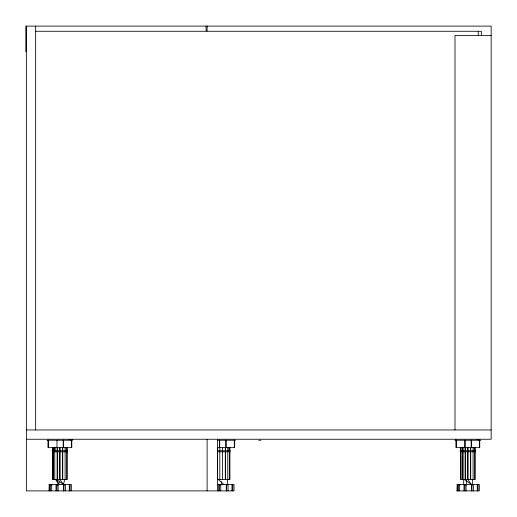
<?xml version="1.0" encoding="UTF-8"?>
<svg xmlns="http://www.w3.org/2000/svg" width="517" height="517" viewBox="0 0 517 517"><rect width="100%" height="100%" fill="white"/><g stroke="black" fill="none" stroke-linecap="round" stroke-linejoin="round"><path stroke-width="0.78" d="M48.107 440.238L48.107 447.651L71.76 447.651L71.76 440.238M49.296 490.892L49.296 484.959L49.134 490.892M50.569 490.892L50.569 484.959L51.965 484.959M55.035 450.811L55.035 447.651M57.406 450.811L57.406 447.651M59.836 450.811L59.836 447.651M59.933 450.811L59.933 447.651M62.635 479.524L62.635 451.8M62.731 450.811L62.731 447.651M65.103 450.811L65.103 447.651M65.381 490.892L65.381 484.959L63.61 484.959L63.61 490.892M69.278 490.892L69.278 484.959L70.105 484.959L70.105 490.892M71.34 490.892L71.34 484.468L48.882 484.468M217.709 450.811L217.709 447.651M219.693 447.651L219.693 440.238M219.809 479.524L219.809 451.8M222.607 450.811L222.607 447.651M225.935 447.651L225.935 440.238M227.777 450.811L227.777 447.651M228.055 490.892L228.055 484.959L226.284 484.959L226.284 490.892M231.959 490.892L231.959 484.959L232.779 484.959L232.779 490.892M457.274 490.892L457.274 484.959L457.106 490.892M460.602 450.811L460.602 447.651M462.741 450.811L462.741 447.651M470.709 450.811L470.709 447.651M473.352 490.892L473.352 484.959L471.588 484.959L471.588 490.892M474.664 450.811L474.664 447.651M227.312 484.468L227.48 479.524M55.713 479.524L58.673 484.468L59.571 480.939M56.489 479.524L63.378 484.468L64.806 479.524M72.845 439.25L72.406 440.238L47.021 440.238M35.563 31.272L481.34 31.272L481.34 35.311M491.15 35.402L454.999 35.402L454.999 429.957M26.367 429.957L491.15 429.957M26.367 439.25L491.15 439.25L491.15 26.108L25.85 26.108L25.85 51.933M217.47 440.238L235.519 440.238M454.999 440.238L480.823 440.238M258.758 440.284L260.827 440.284M217.444 447.651L234.434 447.651L234.434 440.238M52.152 450.811L67.721 450.811M217.444 450.811L230.395 450.811M460.124 450.811L475.698 450.811M52.152 451.8L67.721 451.8M230.395 451.8L217.444 451.8L217.444 479.524L229.916 479.524L229.916 451.8M460.124 451.8L475.698 451.8M217.567 484.468L234.014 484.468L234.014 490.892L26.367 490.892L26.367 26.108M456.854 484.468L479.317 484.468L479.317 490.892L456.854 490.892M58.285 484.959L56.01 484.959L56.01 490.892M220.959 484.959L218.685 484.959L218.685 490.892M459.943 484.959L458.547 484.959L458.547 490.892M466.263 484.959L463.988 484.959L463.988 490.892M477.042 439.25L479.091 440.238M69.065 439.25L71.113 440.238M464.466 479.524L471.355 484.468L467.911 479.524L467.911 451.8M218.387 479.524L223.867 484.468M470.308 483.369L471.355 484.468M63.378 484.468L59.933 479.524L59.933 451.8M56.799 480.228L58.673 484.468M455.664 439.25L455.684 440.238M479.737 440.238L479.737 447.651L456.084 447.651L456.084 440.238M479.608 440.238L479.608 447.651M478.238 31.272L478.238 35.311M478.076 490.892L478.076 484.959L477.256 484.959L477.256 490.892M475.22 447.651L475.22 450.811M475.22 451.8L475.22 479.524L460.602 479.524L460.602 451.8M474.664 451.8L474.664 479.524M474.257 447.651L474.257 450.811M473.081 447.651L473.081 450.811M473.081 451.8L473.081 479.524M472.616 479.524L472.616 484.468M471.911 484.959L471.911 490.892M470.709 451.8L470.709 479.524M470.612 447.651L470.612 450.811M470.612 451.8L470.612 479.524M467.911 447.651L467.911 450.811M467.814 447.651L467.814 450.811M467.814 451.8L467.814 479.524M466.651 480.228L466.651 484.468M466.082 484.959L466.082 490.892M465.384 447.651L465.384 450.811M465.384 451.8L465.384 479.524M465.113 447.651L465.113 450.811M465.113 451.8L465.113 479.524M464.996 440.238L464.996 447.651M464.938 440.238L464.938 447.651M464.867 484.959L464.867 490.892M463.691 479.524L463.691 484.468M463.012 447.651L463.012 450.811M463.012 451.8L463.012 479.524M462.741 451.8L462.741 479.524M461.158 447.651L461.08 450.811M461.08 451.8L461.158 479.524M459.665 484.959L459.665 490.892M456.214 440.238L456.214 447.651M234.311 440.238L234.311 447.651M229.916 447.651L229.916 450.811M229.361 447.651L229.361 450.811M229.361 451.8L229.361 479.524M228.953 447.651L228.953 450.811M227.777 451.8L227.777 479.524M226.608 484.959L226.608 490.892M225.994 440.238L225.994 447.651M225.406 447.651L225.406 450.811M225.406 451.8L225.406 479.524M225.309 447.651L225.309 450.811M225.309 451.8L225.309 479.524M222.607 451.8L222.607 479.524M221.347 481.644L221.347 484.468M220.778 484.959L220.778 490.892M219.809 447.651L219.809 450.811M219.635 440.238L219.635 447.651M219.563 484.959L219.563 490.892M217.444 439.25L217.444 490.892M207.117 26.108L207.117 30.949M207.117 439.25L207.117 490.892M206.083 26.108L206.083 30.917M71.637 440.238L71.637 447.651M67.242 447.651L67.242 450.811M67.242 451.8L67.242 479.524L52.624 479.524L52.624 451.8M66.687 447.651L66.687 450.811M66.687 451.8L66.687 479.524M66.279 447.651L66.279 450.811M65.103 451.8L65.103 479.524M63.934 484.959L63.934 490.892M63.32 440.238L63.32 447.651M63.261 440.238L63.261 447.651M62.731 451.8L62.731 479.524M62.635 447.651L62.635 450.811M59.836 451.8L59.836 479.524M58.104 484.959L58.104 490.892M57.406 451.8L57.406 479.524M57.135 447.651L57.135 450.811M57.135 451.8L57.135 479.524M57.019 440.238L56.96 447.651M56.889 484.959L56.889 490.892M54.77 447.651L54.77 450.811M54.77 451.8L54.77 479.524M53.18 447.651L53.18 450.811M53.18 451.8L53.18 479.524M53.102 447.651L53.102 450.811M53.102 451.8L53.102 479.524M52.624 447.651L52.624 450.811M51.694 484.959L51.694 490.892M48.236 440.238L48.236 447.651M35.66 26.108L35.66 429.957M471.297 440.238L471.297 447.651L471.239 440.238"/></g></svg>
